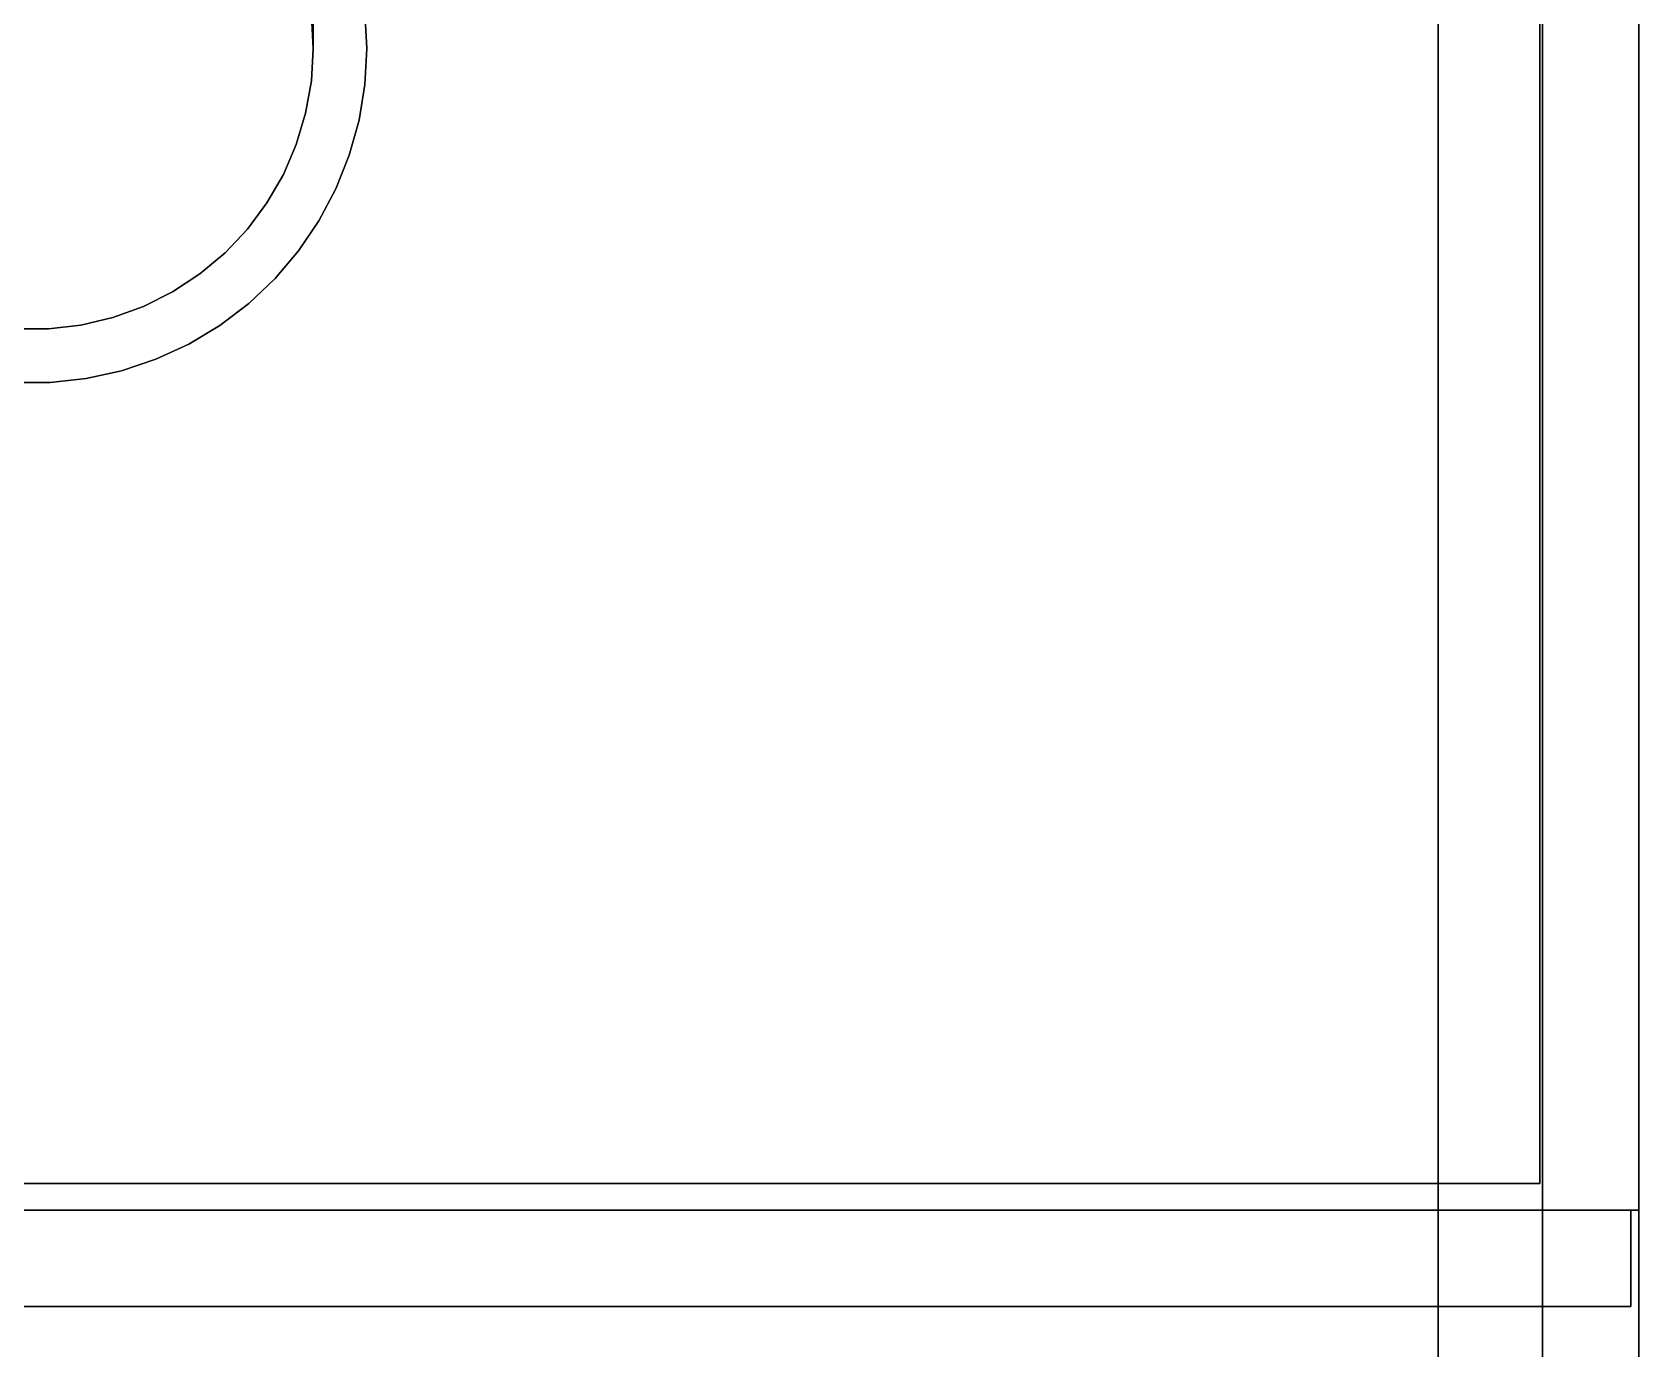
# Model space of a CAD drawing. Extents: x -80 to 3098, y -1530 to 80.
# Drawn here: x 1400 to 1699.2, y -357.9 to -112 of the extents above; entities that cross this region are included whole.
import ezdxf

# ---------------------------------------------------------------- set-up
doc = ezdxf.new("R2010")
doc.units = 0

# ---------------------------------------------------------------- blocks, each defined once
blk = doc.blocks.new('Kogan.horno 60 + 1 cajon gola mdf.Suelo1', base_point=(0, 18))
at = {"layer": 'Blanco', "color": 0}
for points in [[(0, 18), (0, 580), (600, 580), (600, 18)], [(0, 18, 18), (0, 580, 18), (600, 580, 18), (600, 18, 18)]]:
    blk.add_3dface(points, dxfattribs=at)
blk = doc.blocks.new('Kogan.horno 60 + 1 cajon gola mdf.Suelo')
at = {"layer": 'Blanco'}
blk.add_blockref('Kogan.horno 60 + 1 cajon gola mdf.Suelo1', (0, 18), dxfattribs=at)
blk = doc.blocks.new('Kogan.horno 60 + 1 cajon gola mdf.Lateral Derecho1', base_point=(600, 36, 177))
at = {"layer": 'Blanco', "color": 0}
for points, invisible_edges in [([(582, 36, 137), (582, 580, 780), (582, 580, 18), (582, 36, 137)], 13), ([(582, 18, 18), (582, 36, 137), (582, 580, 18), (582, 18, 18)], 11), ([(582, 36, 177), (582, 580, 780), (582, 36, 137), (582, 36, 177)], 11), ([(582, 18, 177), (582, 580, 780), (582, 36, 177), (582, 18, 177)], 11), ([(582, 18, 780), (582, 580, 780), (582, 18, 177), (582, 18, 780)], 10)]:
    blk.add_3dface(points, dxfattribs=dict(at, invisible_edges=invisible_edges))
at = {"layer": 'blanco', "color": 0}
for points in [[(582, 580, 780), (582, 18, 780), (600, 18, 780), (600, 580, 780)], [(582, 18, 18), (582, 580, 18), (600, 580, 18), (600, 18, 18)]]:
    blk.add_3dface(points, dxfattribs=at)
blk = doc.blocks.new('Kogan.horno 60 + 1 cajon gola mdf.Lateral Derecho')
at = {"layer": 'Taladro', "extrusion": (1, 0, 0)}
for centre in [(311, 55.08, 582), (279, 55.08, 582)]:
    blk.add_circle(centre, 2.6, dxfattribs=at)
at = {"layer": 'Blanco'}
blk.add_blockref('Kogan.horno 60 + 1 cajon gola mdf.Lateral Derecho1', (600, 36, 177), dxfattribs=at)
blk = doc.blocks.new('Kogan.horno 60 + 1 cajon gola mdf.Estante Fijo [1] (1)', base_point=(582, 36, 159))
at = {"layer": 'Blanco', "color": 0}
for points in [[(582, 36, 159), (582, 512, 159), (18, 512, 159), (18, 36, 159)], [(18, 36, 177), (18, 512, 177), (582, 512, 177), (582, 36, 177)], [(582, 36, 177), (582, 512, 177), (582, 512, 159), (582, 36, 159)]]:
    blk.add_3dface(points, dxfattribs=at)
blk = doc.blocks.new('Kogan.horno 60 + 1 cajon gola mdf.Estante Fijo [1] (2)', base_point=(582, 36, 141))
at = {"layer": 'Blanco', "color": 0}
for points in [[(582, 36, 141), (582, 512, 141), (18, 512, 141), (18, 36, 141)], [(18, 36, 159), (18, 512, 159), (582, 512, 159), (582, 36, 159)], [(582, 36, 159), (582, 512, 159), (582, 512, 141), (582, 36, 141)]]:
    blk.add_3dface(points, dxfattribs=at)
blk = doc.blocks.new('Kogan.horno 60 + 1 cajon gola mdf.Estante Fijo [1]')
at = {"layer": 'Taladro', "extrusion": (-1, 0, 0)}
blk.add_circle((-461.92, 159, -582), 2.6, dxfattribs=at)
blk.add_circle((-461.92, 159, -582), 2.6, dxfattribs=at)
blk.add_circle((-461.92, 159, -582), 2.6, dxfattribs=at)
blk.add_circle((-461.92, 159, -582), 2.6, dxfattribs=at)
blk.add_circle((-461.92, 159, -582), 2.6, dxfattribs=at)
blk.add_circle((-461.92, 159, -582), 2.6, dxfattribs=at)
at = {"layer": 'Blanco'}
for name, p in [('Kogan.horno 60 + 1 cajon gola mdf.Estante Fijo [1] (1)', (582, 36, 159)), ('Kogan.horno 60 + 1 cajon gola mdf.Estante Fijo [1] (2)', (582, 36, 141))]:
    blk.add_blockref(name, p, dxfattribs=at)
blk = doc.blocks.new('Kogan.horno 60 + 1 cajon gola mdf.Fondo Cajon 500x84 [1]1', base_point=(522.5, 500, 46))
at = {"layer": 'Blanco', "color": 0}
for points, invisible_edges in [([(37.5, 18, 46), (77.5, 500, 46), (562.5, 18, 46), (37.5, 18, 46)], 11), ([(522.5, 500, 64), (77.5, 500, 64), (37.5, 18, 64), (522.5, 500, 64)], 15), ([(562.5, 18, 64), (522.5, 500, 64), (37.5, 18, 64), (562.5, 18, 64)], 11), ([(77.5, 500, 46), (522.5, 500, 46), (562.5, 18, 46), (77.5, 500, 46)], 15), ([(522.5, 500, 46), (562.5, 500, 46), (562.5, 18, 46), (522.5, 500, 46)], 12), ([(562.5, 500, 64), (522.5, 500, 64), (562.5, 18, 64), (562.5, 500, 64)], 10)]:
    blk.add_3dface(points, dxfattribs=dict(at, invisible_edges=invisible_edges))
blk.add_3dface([(562.5, 18, 46), (562.5, 18, 64), (562.5, 500, 64), (562.5, 500, 46)], dxfattribs=at)
blk = doc.blocks.new('Kogan.horno 60 + 1 cajon gola mdf.Fondo Cajon 500x84 [1]')
at = {"layer": 'Blanco'}
blk.add_blockref('Kogan.horno 60 + 1 cajon gola mdf.Fondo Cajon 500x84 [1]1', (522.5, 500, 46), dxfattribs=at)
blk = doc.blocks.new('Kogan.horno 60 + 1 cajon gola mdf')
at = {"layer": 'Kogan.horno 60 + 1 cajon gola mdf.Estante Fijo [1]'}
blk.add_blockref('Kogan.horno 60 + 1 cajon gola mdf.Estante Fijo [1]', (0, 0), dxfattribs=at)
at = {"layer": 'Kogan.horno 60 + 1 cajon gola mdf.Fondo Cajon 500x84 [1]'}
blk.add_blockref('Kogan.horno 60 + 1 cajon gola mdf.Fondo Cajon 500x84 [1]', (0, 0), dxfattribs=at)
at = {"layer": 'Kogan.horno 60 + 1 cajon gola mdf.Lateral Derecho'}
blk.add_blockref('Kogan.horno 60 + 1 cajon gola mdf.Lateral Derecho', (0, 0), dxfattribs=at)
at = {"layer": 'Kogan.horno 60 + 1 cajon gola mdf.Suelo'}
blk.add_blockref('Kogan.horno 60 + 1 cajon gola mdf.Suelo', (0, 0), dxfattribs=at)
blk = doc.blocks.new('Kogan.alacena extractor 7cm.Techo (1)', base_point=(247.5, 235, 890))
at = {"layer": 'Blanco', "color": 0}
for points, invisible_edges in [([(582, 347, 890), (336.03, 273.19, 890), (582, 18, 890), (582, 347, 890)], 11), ([(352.15, 241.09, 872), (582, 347, 872), (352.5, 235, 872), (352.15, 241.09, 872)], 11), ([(352.5, 235, 872), (582, 347, 872), (582, 18, 872), (352.5, 235, 872)], 13), ([(582, 18, 890), (336.03, 273.19, 890), (340.22, 268.75, 890), (582, 18, 890)], 13), ([(582, 18, 890), (340.22, 268.75, 890), (343.86, 263.85, 890), (582, 18, 890)], 13), ([(582, 18, 890), (343.86, 263.85, 890), (346.92, 258.56, 890), (582, 18, 890)], 13), ([(582, 18, 890), (346.92, 258.56, 890), (349.33, 252.96, 890), (582, 18, 890)], 13), ([(582, 18, 890), (349.33, 252.96, 890), (351.08, 247.11, 890), (582, 18, 890)], 13), ([(582, 18, 890), (351.08, 247.11, 890), (352.15, 241.09, 890), (582, 18, 890)], 13), ([(582, 18, 890), (352.15, 241.09, 890), (352.5, 235, 890), (582, 18, 890)], 13), ([(582, 18, 890), (352.5, 235, 890), (352.15, 228.91, 890), (582, 18, 890)], 13), ([(352.15, 228.91, 872), (352.5, 235, 872), (582, 18, 872), (352.15, 228.91, 872)], 14), ([(582, 18, 890), (352.15, 228.91, 890), (351.08, 222.89, 890), (582, 18, 890)], 13), ([(351.08, 222.89, 872), (352.15, 228.91, 872), (582, 18, 872), (351.08, 222.89, 872)], 14), ([(582, 18, 890), (351.08, 222.89, 890), (349.33, 217.04, 890), (582, 18, 890)], 13), ([(349.33, 217.04, 872), (351.08, 222.89, 872), (582, 18, 872), (349.33, 217.04, 872)], 14), ([(582, 18, 890), (349.33, 217.04, 890), (346.92, 211.44, 890), (582, 18, 890)], 13), ([(346.92, 211.44, 872), (349.33, 217.04, 872), (582, 18, 872), (346.92, 211.44, 872)], 14), ([(582, 18, 890), (346.92, 211.44, 890), (343.86, 206.15, 890), (582, 18, 890)], 13), ([(343.86, 206.15, 872), (346.92, 211.44, 872), (582, 18, 872), (343.86, 206.15, 872)], 14), ([(582, 18, 890), (343.86, 206.15, 890), (340.22, 201.25, 890), (582, 18, 890)], 13), ([(340.22, 201.25, 872), (343.86, 206.15, 872), (582, 18, 872), (340.22, 201.25, 872)], 14), ([(582, 18, 890), (340.22, 201.25, 890), (336.03, 196.81, 890), (582, 18, 890)], 13), ([(336.03, 196.81, 872), (340.22, 201.25, 872), (582, 18, 872), (336.03, 196.81, 872)], 14), ([(582, 18, 890), (336.03, 196.81, 890), (331.35, 192.89, 890), (582, 18, 890)], 13), ([(331.35, 192.89, 872), (336.03, 196.81, 872), (582, 18, 872), (331.35, 192.89, 872)], 14), ([(582, 18, 890), (331.35, 192.89, 890), (326.25, 189.53, 890), (582, 18, 890)], 13), ([(326.25, 189.53, 872), (331.35, 192.89, 872), (582, 18, 872), (326.25, 189.53, 872)], 14), ([(326.25, 189.53, 890), (320.79, 186.79, 890), (18, 18, 890), (326.25, 189.53, 890)], 14), ([(582, 18, 890), (326.25, 189.53, 890), (18, 18, 890), (582, 18, 890)], 11), ([(18, 18, 872), (273.75, 189.53, 872), (582, 18, 872), (18, 18, 872)], 11), ([(273.75, 189.53, 872), (279.21, 186.79, 872), (582, 18, 872), (273.75, 189.53, 872)], 14), ([(320.79, 186.79, 872), (326.25, 189.53, 872), (582, 18, 872), (320.79, 186.79, 872)], 14), ([(320.79, 186.79, 890), (315.06, 184.71, 890), (18, 18, 890), (320.79, 186.79, 890)], 14), ([(279.21, 186.79, 872), (284.94, 184.71, 872), (582, 18, 872), (279.21, 186.79, 872)], 14), ([(315.06, 184.71, 872), (320.79, 186.79, 872), (582, 18, 872), (315.06, 184.71, 872)], 14), ([(315.06, 184.71, 890), (309.12, 183.3, 890), (18, 18, 890), (315.06, 184.71, 890)], 14), ([(309.12, 183.3, 890), (303.05, 182.59, 890), (18, 18, 890), (309.12, 183.3, 890)], 14), ([(303.05, 182.59, 890), (296.95, 182.59, 890), (18, 18, 890), (303.05, 182.59, 890)], 14), ([(284.94, 184.71, 872), (290.88, 183.3, 872), (582, 18, 872), (284.94, 184.71, 872)], 14), ([(290.88, 183.3, 872), (296.95, 182.59, 872), (582, 18, 872), (290.88, 183.3, 872)], 14), ([(296.95, 182.59, 872), (303.05, 182.59, 872), (582, 18, 872), (296.95, 182.59, 872)], 14), ([(303.05, 182.59, 872), (309.12, 183.3, 872), (582, 18, 872), (303.05, 182.59, 872)], 14), ([(309.12, 183.3, 872), (315.06, 184.71, 872), (582, 18, 872), (309.12, 183.3, 872)], 14)]:
    blk.add_3dface(points, dxfattribs=dict(at, invisible_edges=invisible_edges))
for points in [[(582, 18, 872), (582, 347, 872), (582, 347, 890), (582, 18, 890)], [(352.5, 235, 890), (352.5, 235, 872), (352.15, 241.09, 872), (352.15, 241.09, 890)], [(352.15, 228.91, 890), (352.15, 228.91, 872), (352.5, 235, 872), (352.5, 235, 890)], [(351.08, 222.89, 890), (351.08, 222.89, 872), (352.15, 228.91, 872), (352.15, 228.91, 890)], [(349.33, 217.04, 890), (349.33, 217.04, 872), (351.08, 222.89, 872), (351.08, 222.89, 890)], [(346.92, 211.44, 890), (346.92, 211.44, 872), (349.33, 217.04, 872), (349.33, 217.04, 890)], [(343.86, 206.15, 890), (343.86, 206.15, 872), (346.92, 211.44, 872), (346.92, 211.44, 890)], [(340.22, 201.25, 890), (340.22, 201.25, 872), (343.86, 206.15, 872), (343.86, 206.15, 890)], [(336.03, 196.81, 890), (336.03, 196.81, 872), (340.22, 201.25, 872), (340.22, 201.25, 890)], [(331.35, 192.89, 890), (331.35, 192.89, 872), (336.03, 196.81, 872), (336.03, 196.81, 890)], [(326.25, 189.53, 890), (326.25, 189.53, 872), (331.35, 192.89, 872), (331.35, 192.89, 890)], [(320.79, 186.79, 890), (320.79, 186.79, 872), (326.25, 189.53, 872), (326.25, 189.53, 890)], [(315.06, 184.71, 890), (315.06, 184.71, 872), (320.79, 186.79, 872), (320.79, 186.79, 890)], [(296.95, 182.59, 890), (296.95, 182.59, 872), (303.05, 182.59, 872), (303.05, 182.59, 890)], [(303.05, 182.59, 890), (303.05, 182.59, 872), (309.12, 183.3, 872), (309.12, 183.3, 890)], [(309.12, 183.3, 890), (309.12, 183.3, 872), (315.06, 184.71, 872), (315.06, 184.71, 890)]]:
    blk.add_3dface(points, dxfattribs=at)
at = {"layer": 'f-Grey Extreme Matt', "color": 0}
blk.add_3dface([(18, 18, 872), (582, 18, 872), (582, 18, 890), (18, 18, 890)], dxfattribs=at)
blk = doc.blocks.new('Kogan.alacena extractor 7cm.Techo')
at = {"layer": 'Taladro', "extrusion": (-1, 0, 0)}
blk.add_circle((-67.92, 881, -582), 2.6, dxfattribs=at)
blk.add_circle((-67.92, 881, -582), 2.6, dxfattribs=at)
blk.add_circle((-67.92, 881, -582), 2.6, dxfattribs=at)
at = {"layer": 'Blanco'}
blk.add_blockref('Kogan.alacena extractor 7cm.Techo (1)', (247.5, 235, 890), dxfattribs=at)
blk = doc.blocks.new('Kogan.alacena extractor 7cm.Lateral Derecho1', base_point=(600, 18, 2))
at = {"layer": 'Blanco', "color": 0}
for points in [[(582, 18, 2), (582, 347, 2), (582, 347, 890), (582, 18, 890)], [(582, 347, 2), (582, 347, 890), (600, 347, 890), (600, 347, 2)], [(600, 18, 2), (600, 347, 2), (600, 347, 890), (600, 18, 890)]]:
    blk.add_3dface(points, dxfattribs=at)
at = {"layer": 'blanco', "color": 0}
for points in [[(582, 18, 2), (582, 347, 2), (600, 347, 2), (600, 18, 2)], [(582, 347, 890), (582, 18, 890), (600, 18, 890), (600, 347, 890)]]:
    blk.add_3dface(points, dxfattribs=at)
at = {"layer": 'f-Grey Extreme Matt', "color": 0}
blk.add_3dface([(582, 18, 890), (582, 18, 2), (600, 18, 2), (600, 18, 890)], dxfattribs=at)
blk = doc.blocks.new('Kogan.alacena extractor 7cm.Lateral Derecho')
at = {"layer": 'Taladro', "extrusion": (1, 0, 0)}
for centre in [(311, 304.42, 582), (311, 336.42, 582), (311, 368.42, 582), (311, 400.42, 582), (311, 432.42, 582), (311, 464.42, 582), (311, 496.42, 582), (311, 528.42, 582), (311, 560.42, 582), (311, 592.42, 582), (311, 624.42, 582), (311, 656.42, 582), (311, 688.42, 582), (311, 720.42, 582), (54, 304.42, 582), (54, 336.42, 582), (54, 368.42, 582), (54, 400.42, 582), (54, 432.42, 582), (54, 464.42, 582), (54, 496.42, 582), (54, 528.42, 582), (54, 560.42, 582), (54, 592.42, 582), (54, 624.42, 582), (54, 656.42, 582), (54, 688.42, 582), (54, 720.42, 582)]:
    blk.add_circle(centre, 2.6, dxfattribs=at)
at = {"layer": 'Taladro', "extrusion": (-1, 0, 0)}
for centre, radius in [((-297, 881, -600), 4.1), ((-297, 144, -600), 4.1), ((-296.92, 881, -600), 2.6), ((-296.92, 144, -600), 2.6), ((-68, 881, -600), 4.1), ((-68, 144, -600), 4.1), ((-67.92, 881, -600), 2.6), ((-67.92, 144, -600), 2.6)]:
    blk.add_circle(centre, radius, dxfattribs=at)
at = {"layer": 'Taladro', "extrusion": (0, 1, 0)}
blk.add_circle((-591, 42, 18), 4.1, dxfattribs=at)
blk.add_circle((-591, 42, 18), 4.1, dxfattribs=at)
blk.add_circle((-591, 42, 18), 4.1, dxfattribs=at)
at = {"layer": 'Blanco'}
blk.add_blockref('Kogan.alacena extractor 7cm.Lateral Derecho1', (600, 18, 2), dxfattribs=at)
blk = doc.blocks.new('Kogan.alacena extractor 7cm.Fixed Shelf [1] (1)', base_point=(362.5, 235, 135))
at = {"layer": 'Blanco', "color": 0}
for points, invisible_edges in [([(582, 347, 153), (345.37, 277.98, 153), (582, 18, 153), (582, 347, 153)], 11), ([(362.13, 241.76, 135), (582, 347, 135), (362.5, 235, 135), (362.13, 241.76, 135)], 11), ([(362.5, 235, 135), (582, 347, 135), (582, 18, 135), (362.5, 235, 135)], 13), ([(582, 18, 153), (345.37, 277.98, 153), (349.76, 272.82, 153), (582, 18, 153)], 13), ([(582, 18, 153), (349.76, 272.82, 153), (353.55, 267.22, 153), (582, 18, 153)], 13), ([(582, 18, 153), (353.55, 267.22, 153), (356.72, 261.24, 153), (582, 18, 153)], 13), ([(582, 18, 153), (356.72, 261.24, 153), (359.23, 254.96, 153), (582, 18, 153)], 13), ([(582, 18, 153), (359.23, 254.96, 153), (361.04, 248.44, 153), (582, 18, 153)], 13), ([(582, 18, 153), (361.04, 248.44, 153), (362.13, 241.76, 153), (582, 18, 153)], 13), ([(582, 18, 153), (362.13, 241.76, 153), (362.5, 235, 153), (582, 18, 153)], 13), ([(362.13, 228.24, 135), (362.5, 235, 135), (582, 18, 135), (362.13, 228.24, 135)], 14), ([(582, 18, 153), (362.5, 235, 153), (362.13, 228.24, 153), (582, 18, 153)], 13), ([(361.04, 221.56, 135), (362.13, 228.24, 135), (582, 18, 135), (361.04, 221.56, 135)], 14), ([(582, 18, 153), (362.13, 228.24, 153), (361.04, 221.56, 153), (582, 18, 153)], 13), ([(359.23, 215.04, 135), (361.04, 221.56, 135), (582, 18, 135), (359.23, 215.04, 135)], 14), ([(582, 18, 153), (361.04, 221.56, 153), (359.23, 215.04, 153), (582, 18, 153)], 13), ([(356.72, 208.76, 135), (359.23, 215.04, 135), (582, 18, 135), (356.72, 208.76, 135)], 14), ([(582, 18, 153), (359.23, 215.04, 153), (356.72, 208.76, 153), (582, 18, 153)], 13), ([(353.55, 202.78, 135), (356.72, 208.76, 135), (582, 18, 135), (353.55, 202.78, 135)], 14), ([(582, 18, 153), (356.72, 208.76, 153), (353.55, 202.78, 153), (582, 18, 153)], 13), ([(349.76, 197.18, 135), (353.55, 202.78, 135), (582, 18, 135), (349.76, 197.18, 135)], 14), ([(582, 18, 153), (353.55, 202.78, 153), (349.76, 197.18, 153), (582, 18, 153)], 13), ([(345.37, 192.02, 135), (349.76, 197.18, 135), (582, 18, 135), (345.37, 192.02, 135)], 14), ([(582, 18, 153), (349.76, 197.18, 153), (345.37, 192.02, 153), (582, 18, 153)], 13), ([(340.46, 187.36, 135), (345.37, 192.02, 135), (582, 18, 135), (340.46, 187.36, 135)], 14), ([(582, 18, 153), (345.37, 192.02, 153), (340.46, 187.36, 153), (582, 18, 153)], 13), ([(335.07, 183.27, 135), (340.46, 187.36, 135), (582, 18, 135), (335.07, 183.27, 135)], 14), ([(582, 18, 153), (340.46, 187.36, 153), (335.07, 183.27, 153), (582, 18, 153)], 13), ([(329.28, 179.78, 135), (335.07, 183.27, 135), (582, 18, 135), (329.28, 179.78, 135)], 14), ([(582, 18, 153), (335.07, 183.27, 153), (329.28, 179.78, 153), (582, 18, 153)], 13), ([(18, 18, 135), (270.72, 179.78, 135), (582, 18, 135), (18, 18, 135)], 11), ([(329.28, 179.78, 153), (323.13, 176.94, 153), (18, 18, 153), (329.28, 179.78, 153)], 14), ([(582, 18, 153), (329.28, 179.78, 153), (18, 18, 153), (582, 18, 153)], 11), ([(270.72, 179.78, 135), (276.87, 176.94, 135), (582, 18, 135), (270.72, 179.78, 135)], 14), ([(323.13, 176.94, 135), (329.28, 179.78, 135), (582, 18, 135), (323.13, 176.94, 135)], 14), ([(323.13, 176.94, 153), (316.72, 174.78, 153), (18, 18, 153), (323.13, 176.94, 153)], 14), ([(276.87, 176.94, 135), (283.28, 174.78, 135), (582, 18, 135), (276.87, 176.94, 135)], 14), ([(316.72, 174.78, 135), (323.13, 176.94, 135), (582, 18, 135), (316.72, 174.78, 135)], 14), ([(316.72, 174.78, 153), (310.11, 173.32, 153), (18, 18, 153), (316.72, 174.78, 153)], 14), ([(283.28, 174.78, 135), (289.89, 173.32, 135), (582, 18, 135), (283.28, 174.78, 135)], 14), ([(310.11, 173.32, 135), (316.72, 174.78, 135), (582, 18, 135), (310.11, 173.32, 135)], 14), ([(310.11, 173.32, 153), (303.38, 172.59, 153), (18, 18, 153), (310.11, 173.32, 153)], 14), ([(303.38, 172.59, 153), (296.62, 172.59, 153), (18, 18, 153), (303.38, 172.59, 153)], 14), ([(289.89, 173.32, 135), (296.62, 172.59, 135), (582, 18, 135), (289.89, 173.32, 135)], 14), ([(296.62, 172.59, 135), (303.38, 172.59, 135), (582, 18, 135), (296.62, 172.59, 135)], 14), ([(303.38, 172.59, 135), (310.11, 173.32, 135), (582, 18, 135), (303.38, 172.59, 135)], 14)]:
    blk.add_3dface(points, dxfattribs=dict(at, invisible_edges=invisible_edges))
for points in [[(582, 18, 135), (582, 18, 153), (582, 347, 153), (582, 347, 135)], [(362.5, 235, 153), (362.5, 235, 135), (362.13, 241.76, 135), (362.13, 241.76, 153)], [(362.13, 228.24, 153), (362.13, 228.24, 135), (362.5, 235, 135), (362.5, 235, 153)], [(361.04, 221.56, 153), (361.04, 221.56, 135), (362.13, 228.24, 135), (362.13, 228.24, 153)], [(359.23, 215.04, 153), (359.23, 215.04, 135), (361.04, 221.56, 135), (361.04, 221.56, 153)], [(356.72, 208.76, 153), (356.72, 208.76, 135), (359.23, 215.04, 135), (359.23, 215.04, 153)], [(353.55, 202.78, 153), (353.55, 202.78, 135), (356.72, 208.76, 135), (356.72, 208.76, 153)], [(349.76, 197.18, 153), (349.76, 197.18, 135), (353.55, 202.78, 135), (353.55, 202.78, 153)], [(345.37, 192.02, 153), (345.37, 192.02, 135), (349.76, 197.18, 135), (349.76, 197.18, 153)], [(340.46, 187.36, 153), (340.46, 187.36, 135), (345.37, 192.02, 135), (345.37, 192.02, 153)], [(335.07, 183.27, 153), (335.07, 183.27, 135), (340.46, 187.36, 135), (340.46, 187.36, 153)], [(329.28, 179.78, 153), (329.28, 179.78, 135), (335.07, 183.27, 135), (335.07, 183.27, 153)], [(323.13, 176.94, 153), (323.13, 176.94, 135), (329.28, 179.78, 135), (329.28, 179.78, 153)], [(316.72, 174.78, 153), (316.72, 174.78, 135), (323.13, 176.94, 135), (323.13, 176.94, 153)], [(310.11, 173.32, 153), (310.11, 173.32, 135), (316.72, 174.78, 135), (316.72, 174.78, 153)], [(296.62, 172.59, 153), (296.62, 172.59, 135), (303.38, 172.59, 135), (303.38, 172.59, 153)], [(303.38, 172.59, 153), (303.38, 172.59, 135), (310.11, 173.32, 135), (310.11, 173.32, 153)]]:
    blk.add_3dface(points, dxfattribs=at)
at = {"layer": 'f-Grey Extreme Matt', "color": 0}
blk.add_3dface([(18, 18, 135), (18, 18, 153), (582, 18, 153), (582, 18, 135)], dxfattribs=at)
blk = doc.blocks.new('Kogan.alacena extractor 7cm.Fixed Shelf [1]')
at = {"layer": 'Taladro', "extrusion": (-1, 0, 0)}
blk.add_circle((-67.92, 144, -582), 2.6, dxfattribs=at)
blk.add_circle((-67.92, 144, -582), 2.6, dxfattribs=at)
blk.add_circle((-67.92, 144, -582), 2.6, dxfattribs=at)
at = {"layer": 'Blanco'}
blk.add_blockref('Kogan.alacena extractor 7cm.Fixed Shelf [1] (1)', (362.5, 235, 135), dxfattribs=at)
blk = doc.blocks.new('Kogan.alacena extractor 7cm.Mobile Shelf [1] (1)', base_point=(352.5, 235, 380.67))
at = {"layer": 'Blanco', "color": 0}
for points, invisible_edges in [([(352.5, 235, 380.67), (581.5, 347, 380.67), (581.5, 23, 380.67), (352.5, 235, 380.67)], 13), ([(352.5, 347, 380.67), (581.5, 347, 380.67), (352.5, 235, 380.67), (352.5, 347, 380.67)], 10), ([(581.5, 23, 398.67), (352.5, 347, 398.67), (352.5, 235, 398.67), (581.5, 23, 398.67)], 13), ([(581.5, 347, 398.67), (352.5, 347, 398.67), (581.5, 23, 398.67), (581.5, 347, 398.67)], 10), ([(352.15, 228.91, 380.67), (352.5, 235, 380.67), (581.5, 23, 380.67), (352.15, 228.91, 380.67)], 14), ([(581.5, 23, 398.67), (352.5, 235, 398.67), (352.15, 228.91, 398.67), (581.5, 23, 398.67)], 13), ([(351.08, 222.89, 380.67), (352.15, 228.91, 380.67), (581.5, 23, 380.67), (351.08, 222.89, 380.67)], 14), ([(581.5, 23, 398.67), (352.15, 228.91, 398.67), (351.08, 222.89, 398.67), (581.5, 23, 398.67)], 13), ([(349.33, 217.04, 380.67), (351.08, 222.89, 380.67), (581.5, 23, 380.67), (349.33, 217.04, 380.67)], 14), ([(581.5, 23, 398.67), (351.08, 222.89, 398.67), (349.33, 217.04, 398.67), (581.5, 23, 398.67)], 13), ([(346.92, 211.44, 380.67), (349.33, 217.04, 380.67), (581.5, 23, 380.67), (346.92, 211.44, 380.67)], 14), ([(581.5, 23, 398.67), (349.33, 217.04, 398.67), (346.92, 211.44, 398.67), (581.5, 23, 398.67)], 13), ([(343.86, 206.15, 380.67), (346.92, 211.44, 380.67), (581.5, 23, 380.67), (343.86, 206.15, 380.67)], 14), ([(581.5, 23, 398.67), (346.92, 211.44, 398.67), (343.86, 206.15, 398.67), (581.5, 23, 398.67)], 13), ([(340.22, 201.25, 380.67), (343.86, 206.15, 380.67), (581.5, 23, 380.67), (340.22, 201.25, 380.67)], 14), ([(581.5, 23, 398.67), (343.86, 206.15, 398.67), (340.22, 201.25, 398.67), (581.5, 23, 398.67)], 13), ([(336.03, 196.81, 380.67), (340.22, 201.25, 380.67), (581.5, 23, 380.67), (336.03, 196.81, 380.67)], 14), ([(581.5, 23, 398.67), (340.22, 201.25, 398.67), (336.03, 196.81, 398.67), (581.5, 23, 398.67)], 13), ([(331.35, 192.89, 380.67), (336.03, 196.81, 380.67), (581.5, 23, 380.67), (331.35, 192.89, 380.67)], 14), ([(581.5, 23, 398.67), (336.03, 196.81, 398.67), (331.35, 192.89, 398.67), (581.5, 23, 398.67)], 13), ([(326.25, 189.53, 380.67), (331.35, 192.89, 380.67), (581.5, 23, 380.67), (326.25, 189.53, 380.67)], 14), ([(581.5, 23, 398.67), (331.35, 192.89, 398.67), (326.25, 189.53, 398.67), (581.5, 23, 398.67)], 13), ([(18.5, 23, 380.67), (273.75, 189.53, 380.67), (581.5, 23, 380.67), (18.5, 23, 380.67)], 11), ([(326.25, 189.53, 398.67), (320.79, 186.79, 398.67), (18.5, 23, 398.67), (326.25, 189.53, 398.67)], 14), ([(581.5, 23, 398.67), (326.25, 189.53, 398.67), (18.5, 23, 398.67), (581.5, 23, 398.67)], 11), ([(273.75, 189.53, 380.67), (279.21, 186.79, 380.67), (581.5, 23, 380.67), (273.75, 189.53, 380.67)], 14), ([(320.79, 186.79, 380.67), (326.25, 189.53, 380.67), (581.5, 23, 380.67), (320.79, 186.79, 380.67)], 14), ([(320.79, 186.79, 398.67), (315.06, 184.71, 398.67), (18.5, 23, 398.67), (320.79, 186.79, 398.67)], 14), ([(279.21, 186.79, 380.67), (284.94, 184.71, 380.67), (581.5, 23, 380.67), (279.21, 186.79, 380.67)], 14), ([(315.06, 184.71, 380.67), (320.79, 186.79, 380.67), (581.5, 23, 380.67), (315.06, 184.71, 380.67)], 14), ([(315.06, 184.71, 398.67), (309.12, 183.3, 398.67), (18.5, 23, 398.67), (315.06, 184.71, 398.67)], 14), ([(309.12, 183.3, 398.67), (303.05, 182.59, 398.67), (18.5, 23, 398.67), (309.12, 183.3, 398.67)], 14), ([(303.05, 182.59, 398.67), (296.95, 182.59, 398.67), (18.5, 23, 398.67), (303.05, 182.59, 398.67)], 14), ([(284.94, 184.71, 380.67), (290.88, 183.3, 380.67), (581.5, 23, 380.67), (284.94, 184.71, 380.67)], 14), ([(290.88, 183.3, 380.67), (296.95, 182.59, 380.67), (581.5, 23, 380.67), (290.88, 183.3, 380.67)], 14), ([(296.95, 182.59, 380.67), (303.05, 182.59, 380.67), (581.5, 23, 380.67), (296.95, 182.59, 380.67)], 14), ([(303.05, 182.59, 380.67), (309.12, 183.3, 380.67), (581.5, 23, 380.67), (303.05, 182.59, 380.67)], 14), ([(309.12, 183.3, 380.67), (315.06, 184.71, 380.67), (581.5, 23, 380.67), (309.12, 183.3, 380.67)], 14)]:
    blk.add_3dface(points, dxfattribs=dict(at, invisible_edges=invisible_edges))
for points in [[(352.5, 235, 398.67), (352.5, 235, 380.67), (352.5, 347, 380.67), (352.5, 347, 398.67)], [(581.5, 23, 380.67), (581.5, 23, 398.67), (581.5, 347, 398.67), (581.5, 347, 380.67)], [(352.15, 228.91, 398.67), (352.15, 228.91, 380.67), (352.5, 235, 380.67), (352.5, 235, 398.67)], [(351.08, 222.89, 398.67), (351.08, 222.89, 380.67), (352.15, 228.91, 380.67), (352.15, 228.91, 398.67)], [(349.33, 217.04, 398.67), (349.33, 217.04, 380.67), (351.08, 222.89, 380.67), (351.08, 222.89, 398.67)], [(346.92, 211.44, 398.67), (346.92, 211.44, 380.67), (349.33, 217.04, 380.67), (349.33, 217.04, 398.67)], [(343.86, 206.15, 398.67), (343.86, 206.15, 380.67), (346.92, 211.44, 380.67), (346.92, 211.44, 398.67)], [(340.22, 201.25, 398.67), (340.22, 201.25, 380.67), (343.86, 206.15, 380.67), (343.86, 206.15, 398.67)], [(336.03, 196.81, 398.67), (336.03, 196.81, 380.67), (340.22, 201.25, 380.67), (340.22, 201.25, 398.67)], [(331.35, 192.89, 398.67), (331.35, 192.89, 380.67), (336.03, 196.81, 380.67), (336.03, 196.81, 398.67)], [(326.25, 189.53, 398.67), (326.25, 189.53, 380.67), (331.35, 192.89, 380.67), (331.35, 192.89, 398.67)], [(320.79, 186.79, 398.67), (320.79, 186.79, 380.67), (326.25, 189.53, 380.67), (326.25, 189.53, 398.67)], [(315.06, 184.71, 398.67), (315.06, 184.71, 380.67), (320.79, 186.79, 380.67), (320.79, 186.79, 398.67)], [(296.95, 182.59, 398.67), (296.95, 182.59, 380.67), (303.05, 182.59, 380.67), (303.05, 182.59, 398.67)], [(303.05, 182.59, 398.67), (303.05, 182.59, 380.67), (309.12, 183.3, 380.67), (309.12, 183.3, 398.67)], [(309.12, 183.3, 398.67), (309.12, 183.3, 380.67), (315.06, 184.71, 380.67), (315.06, 184.71, 398.67)]]:
    blk.add_3dface(points, dxfattribs=at)
at = {"layer": 'f-Grey Extreme Matt', "color": 0}
blk.add_3dface([(18.5, 23, 380.67), (18.5, 23, 398.67), (581.5, 23, 398.67), (581.5, 23, 380.67)], dxfattribs=at)
blk = doc.blocks.new('Kogan.alacena extractor 7cm.Mobile Shelf [1]')
at = {"layer": 'Blanco'}
blk.add_blockref('Kogan.alacena extractor 7cm.Mobile Shelf [1] (1)', (352.5, 235, 380.67), dxfattribs=at)
blk = doc.blocks.new('Kogan.alacena extractor 7cm.Mobile Shelf [2] (1)', base_point=(352.5, 235, 626.33))
at = {"layer": 'Blanco', "color": 0}
for points, invisible_edges in [([(352.5, 235, 626.33), (581.5, 347, 626.33), (581.5, 23, 626.33), (352.5, 235, 626.33)], 13), ([(352.5, 347, 626.33), (581.5, 347, 626.33), (352.5, 235, 626.33), (352.5, 347, 626.33)], 10), ([(581.5, 23, 644.33), (352.5, 347, 644.33), (352.5, 235, 644.33), (581.5, 23, 644.33)], 13), ([(581.5, 347, 644.33), (352.5, 347, 644.33), (581.5, 23, 644.33), (581.5, 347, 644.33)], 10), ([(352.15, 228.91, 626.33), (352.5, 235, 626.33), (581.5, 23, 626.33), (352.15, 228.91, 626.33)], 14), ([(581.5, 23, 644.33), (352.5, 235, 644.33), (352.15, 228.91, 644.33), (581.5, 23, 644.33)], 13), ([(351.08, 222.89, 626.33), (352.15, 228.91, 626.33), (581.5, 23, 626.33), (351.08, 222.89, 626.33)], 14), ([(581.5, 23, 644.33), (352.15, 228.91, 644.33), (351.08, 222.89, 644.33), (581.5, 23, 644.33)], 13), ([(349.33, 217.04, 626.33), (351.08, 222.89, 626.33), (581.5, 23, 626.33), (349.33, 217.04, 626.33)], 14), ([(581.5, 23, 644.33), (351.08, 222.89, 644.33), (349.33, 217.04, 644.33), (581.5, 23, 644.33)], 13), ([(346.92, 211.44, 626.33), (349.33, 217.04, 626.33), (581.5, 23, 626.33), (346.92, 211.44, 626.33)], 14), ([(581.5, 23, 644.33), (349.33, 217.04, 644.33), (346.92, 211.44, 644.33), (581.5, 23, 644.33)], 13), ([(343.86, 206.15, 626.33), (346.92, 211.44, 626.33), (581.5, 23, 626.33), (343.86, 206.15, 626.33)], 14), ([(581.5, 23, 644.33), (346.92, 211.44, 644.33), (343.86, 206.15, 644.33), (581.5, 23, 644.33)], 13), ([(340.22, 201.25, 626.33), (343.86, 206.15, 626.33), (581.5, 23, 626.33), (340.22, 201.25, 626.33)], 14), ([(581.5, 23, 644.33), (343.86, 206.15, 644.33), (340.22, 201.25, 644.33), (581.5, 23, 644.33)], 13), ([(336.03, 196.81, 626.33), (340.22, 201.25, 626.33), (581.5, 23, 626.33), (336.03, 196.81, 626.33)], 14), ([(581.5, 23, 644.33), (340.22, 201.25, 644.33), (336.03, 196.81, 644.33), (581.5, 23, 644.33)], 13), ([(331.35, 192.89, 626.33), (336.03, 196.81, 626.33), (581.5, 23, 626.33), (331.35, 192.89, 626.33)], 14), ([(581.5, 23, 644.33), (336.03, 196.81, 644.33), (331.35, 192.89, 644.33), (581.5, 23, 644.33)], 13), ([(326.25, 189.53, 626.33), (331.35, 192.89, 626.33), (581.5, 23, 626.33), (326.25, 189.53, 626.33)], 14), ([(581.5, 23, 644.33), (331.35, 192.89, 644.33), (326.25, 189.53, 644.33), (581.5, 23, 644.33)], 13), ([(18.5, 23, 626.33), (273.75, 189.53, 626.33), (581.5, 23, 626.33), (18.5, 23, 626.33)], 11), ([(326.25, 189.53, 644.33), (320.79, 186.79, 644.33), (18.5, 23, 644.33), (326.25, 189.53, 644.33)], 14), ([(581.5, 23, 644.33), (326.25, 189.53, 644.33), (18.5, 23, 644.33), (581.5, 23, 644.33)], 11), ([(273.75, 189.53, 626.33), (279.21, 186.79, 626.33), (581.5, 23, 626.33), (273.75, 189.53, 626.33)], 14), ([(320.79, 186.79, 626.33), (326.25, 189.53, 626.33), (581.5, 23, 626.33), (320.79, 186.79, 626.33)], 14), ([(320.79, 186.79, 644.33), (315.06, 184.71, 644.33), (18.5, 23, 644.33), (320.79, 186.79, 644.33)], 14), ([(279.21, 186.79, 626.33), (284.94, 184.71, 626.33), (581.5, 23, 626.33), (279.21, 186.79, 626.33)], 14), ([(315.06, 184.71, 626.33), (320.79, 186.79, 626.33), (581.5, 23, 626.33), (315.06, 184.71, 626.33)], 14), ([(315.06, 184.71, 644.33), (309.12, 183.3, 644.33), (18.5, 23, 644.33), (315.06, 184.71, 644.33)], 14), ([(309.12, 183.3, 644.33), (303.05, 182.59, 644.33), (18.5, 23, 644.33), (309.12, 183.3, 644.33)], 14), ([(303.05, 182.59, 644.33), (296.95, 182.59, 644.33), (18.5, 23, 644.33), (303.05, 182.59, 644.33)], 14), ([(284.94, 184.71, 626.33), (290.88, 183.3, 626.33), (581.5, 23, 626.33), (284.94, 184.71, 626.33)], 14), ([(290.88, 183.3, 626.33), (296.95, 182.59, 626.33), (581.5, 23, 626.33), (290.88, 183.3, 626.33)], 14), ([(296.95, 182.59, 626.33), (303.05, 182.59, 626.33), (581.5, 23, 626.33), (296.95, 182.59, 626.33)], 14), ([(303.05, 182.59, 626.33), (309.12, 183.3, 626.33), (581.5, 23, 626.33), (303.05, 182.59, 626.33)], 14), ([(309.12, 183.3, 626.33), (315.06, 184.71, 626.33), (581.5, 23, 626.33), (309.12, 183.3, 626.33)], 14)]:
    blk.add_3dface(points, dxfattribs=dict(at, invisible_edges=invisible_edges))
for points in [[(352.5, 235, 644.33), (352.5, 235, 626.33), (352.5, 347, 626.33), (352.5, 347, 644.33)], [(581.5, 23, 626.33), (581.5, 23, 644.33), (581.5, 347, 644.33), (581.5, 347, 626.33)], [(352.15, 228.91, 644.33), (352.15, 228.91, 626.33), (352.5, 235, 626.33), (352.5, 235, 644.33)], [(351.08, 222.89, 644.33), (351.08, 222.89, 626.33), (352.15, 228.91, 626.33), (352.15, 228.91, 644.33)], [(349.33, 217.04, 644.33), (349.33, 217.04, 626.33), (351.08, 222.89, 626.33), (351.08, 222.89, 644.33)], [(346.92, 211.44, 644.33), (346.92, 211.44, 626.33), (349.33, 217.04, 626.33), (349.33, 217.04, 644.33)], [(343.86, 206.15, 644.33), (343.86, 206.15, 626.33), (346.92, 211.44, 626.33), (346.92, 211.44, 644.33)], [(340.22, 201.25, 644.33), (340.22, 201.25, 626.33), (343.86, 206.15, 626.33), (343.86, 206.15, 644.33)], [(336.03, 196.81, 644.33), (336.03, 196.81, 626.33), (340.22, 201.25, 626.33), (340.22, 201.25, 644.33)], [(331.35, 192.89, 644.33), (331.35, 192.89, 626.33), (336.03, 196.81, 626.33), (336.03, 196.81, 644.33)], [(326.25, 189.53, 644.33), (326.25, 189.53, 626.33), (331.35, 192.89, 626.33), (331.35, 192.89, 644.33)], [(320.79, 186.79, 644.33), (320.79, 186.79, 626.33), (326.25, 189.53, 626.33), (326.25, 189.53, 644.33)], [(315.06, 184.71, 644.33), (315.06, 184.71, 626.33), (320.79, 186.79, 626.33), (320.79, 186.79, 644.33)], [(296.95, 182.59, 644.33), (296.95, 182.59, 626.33), (303.05, 182.59, 626.33), (303.05, 182.59, 644.33)], [(303.05, 182.59, 644.33), (303.05, 182.59, 626.33), (309.12, 183.3, 626.33), (309.12, 183.3, 644.33)], [(309.12, 183.3, 644.33), (309.12, 183.3, 626.33), (315.06, 184.71, 626.33), (315.06, 184.71, 644.33)]]:
    blk.add_3dface(points, dxfattribs=at)
at = {"layer": 'f-Grey Extreme Matt', "color": 0}
blk.add_3dface([(18.5, 23, 626.33), (18.5, 23, 644.33), (581.5, 23, 644.33), (581.5, 23, 626.33)], dxfattribs=at)
blk = doc.blocks.new('Kogan.alacena extractor 7cm.Mobile Shelf [2]')
at = {"layer": 'Blanco'}
blk.add_blockref('Kogan.alacena extractor 7cm.Mobile Shelf [2] (1)', (352.5, 235, 626.33), dxfattribs=at)
blk = doc.blocks.new('Kogan.alacena extractor 7cm.Door Std (unica) [1]1', base_point=(1.5, 0, 890))
at = {"layer": 'f-Grey Extreme Matt', "color": 0}
for points in [[(1.5, 18, 890), (1.5, 18, 3), (598.5, 18, 3), (598.5, 18, 890)], [(1.5, 18, 3), (1.5, 0, 3), (598.5, 0, 3), (598.5, 18, 3)], [(598.5, 18, 890), (598.5, 0, 890), (1.5, 0, 890), (1.5, 18, 890)], [(598.5, 18, 3), (598.5, 0, 3), (598.5, 0, 890), (598.5, 18, 890)], [(1.5, 0, 890), (1.5, 0, 3), (598.5, 0, 3), (598.5, 0, 890)]]:
    blk.add_3dface(points, dxfattribs=at)
blk = doc.blocks.new('Kogan.alacena extractor 7cm.Door Std (unica) [1]')
at = {"layer": 'f-Grey Extreme Matt'}
blk.add_blockref('Kogan.alacena extractor 7cm.Door Std (unica) [1]1', (1.5, 0, 890), dxfattribs=at)
blk = doc.blocks.new('Kogan.alacena extractor 7cm')
at = {"layer": 'Kogan.alacena extractor 7cm.Door Std (unica) [1]'}
blk.add_blockref('Kogan.alacena extractor 7cm.Door Std (unica) [1]', (0, 0), dxfattribs=at)
at = {"layer": 'Kogan.alacena extractor 7cm.Fixed Shelf [1]'}
blk.add_blockref('Kogan.alacena extractor 7cm.Fixed Shelf [1]', (0, 0), dxfattribs=at)
at = {"layer": 'Kogan.alacena extractor 7cm.Lateral Derecho'}
blk.add_blockref('Kogan.alacena extractor 7cm.Lateral Derecho', (0, 0), dxfattribs=at)
at = {"layer": 'Kogan.alacena extractor 7cm.Mobile Shelf [1]'}
blk.add_blockref('Kogan.alacena extractor 7cm.Mobile Shelf [1]', (0, 0), dxfattribs=at)
at = {"layer": 'Kogan.alacena extractor 7cm.Mobile Shelf [2]'}
blk.add_blockref('Kogan.alacena extractor 7cm.Mobile Shelf [2]', (0, 0), dxfattribs=at)
at = {"layer": 'Kogan.alacena extractor 7cm.Techo'}
blk.add_blockref('Kogan.alacena extractor 7cm.Techo', (0, 0), dxfattribs=at)
blk = doc.blocks.new('Kogan.Sobre[1].Sobre[1]1', base_point=(2361, -1418, 880))
at = {"layer": 'zz-Cooker-top', "color": 0}
for points, invisible_edges in [([(800, -600, 880), (3018, 0, 880), (2361, -600, 880), (800, -600, 880)], 11), ([(800, 0, 880), (3018, 0, 880), (800, -600, 880), (800, 0, 880)], 10), ([(2361, -600, 890), (800, 0, 890), (800, -600, 890), (2361, -600, 890)], 9), ([(3018, 0, 890), (800, 0, 890), (2361, -600, 890), (3018, 0, 890)], 14)]:
    blk.add_3dface(points, dxfattribs=dict(at, invisible_edges=invisible_edges))
blk = doc.blocks.new('Kogan.Sobre[1].Sobre[1]')
at = {"layer": 'zz-Cooker-top'}
blk.add_blockref('Kogan.Sobre[1].Sobre[1]1', (2361, -1418, 880), dxfattribs=at)
blk = doc.blocks.new('Kogan.Sobre[1]')
at = {"layer": 'Kogan.Sobre[1].Sobre[1]'}
blk.add_blockref('Kogan.Sobre[1].Sobre[1]', (0, 0), dxfattribs=at)

msp = doc.modelspace()

# ---------------------------------------------------------------- block references
for name, p in [('Kogan.Sobre[1]', (0, 0)), ('Kogan.horno 60 + 1 cajon gola mdf', (1100, -580, 100)), ('Kogan.alacena extractor 7cm', (1100, -350, 1490))]:
    msp.add_blockref(name, p)

doc.saveas('drawing.dxf')
